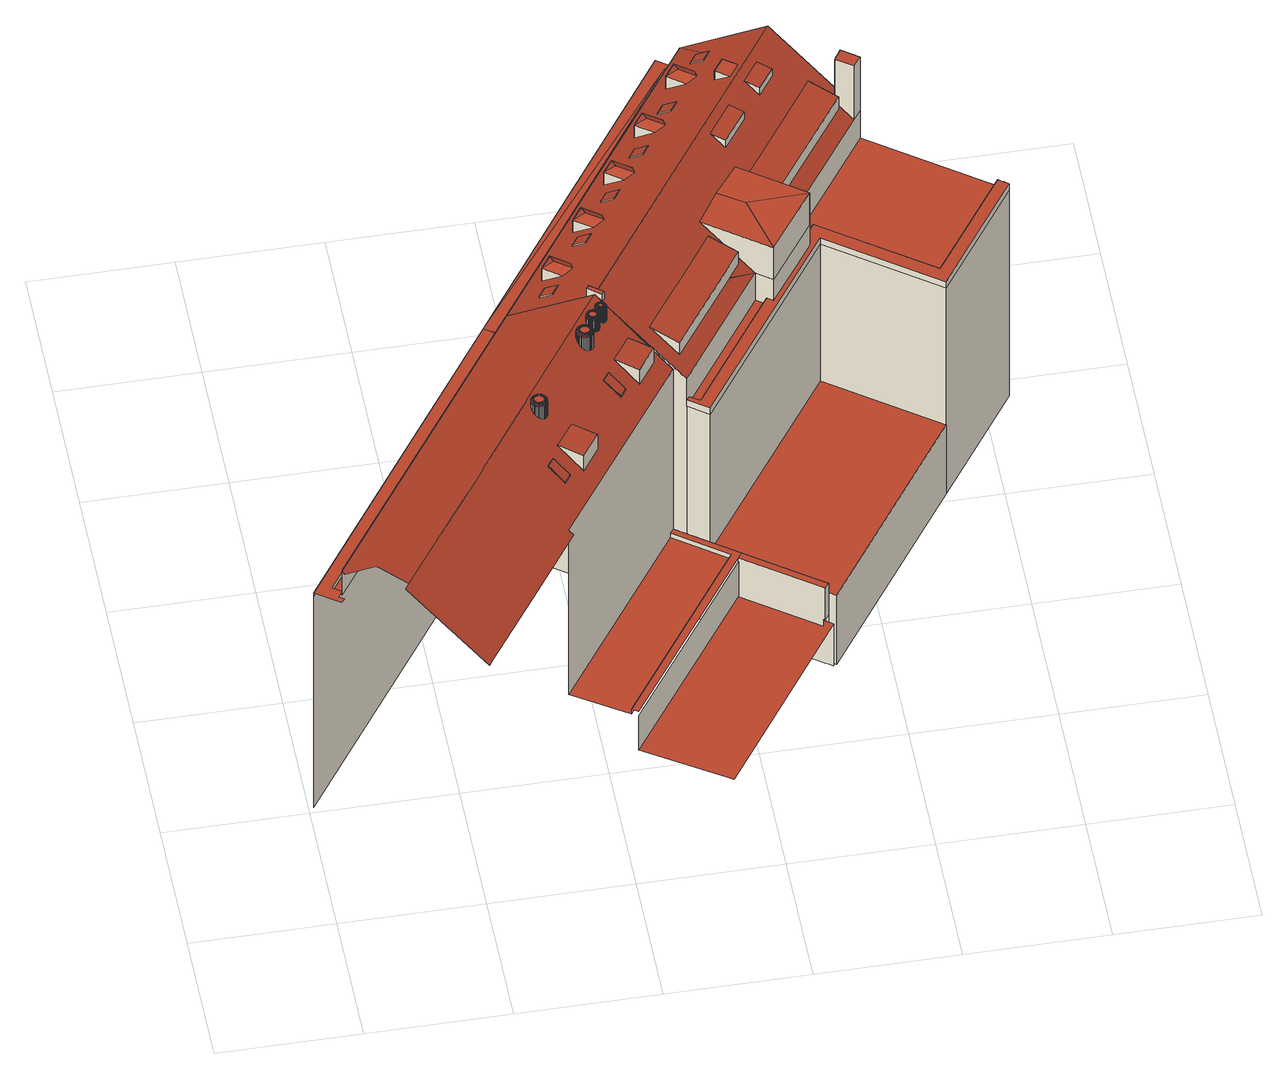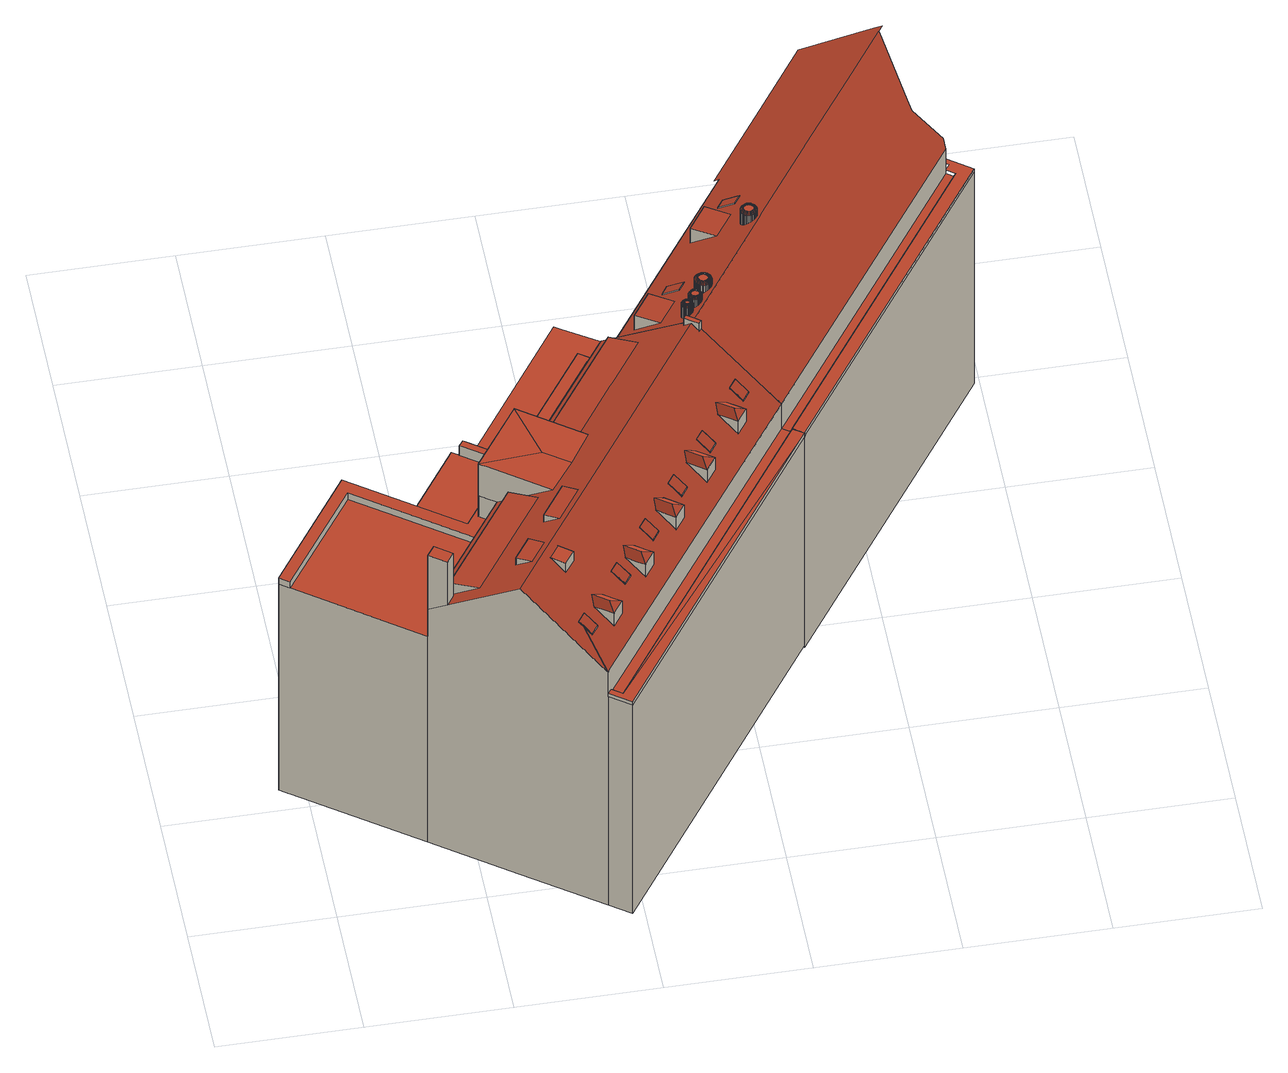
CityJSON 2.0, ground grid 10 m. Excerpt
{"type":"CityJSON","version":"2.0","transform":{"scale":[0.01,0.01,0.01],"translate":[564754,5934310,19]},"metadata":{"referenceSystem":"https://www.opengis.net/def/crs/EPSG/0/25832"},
"CityObjects":{
"building1":{"type":"Building","attributes":{"Grundfläche 2D":"816.732423","Grundhöhe NN":"19.442"},"children":["building1-1","building1-2","building1-3","building1-4","building1-5","building1-6","building1-7","building1-8","building1-9"],"geometry":[{"type":"MultiSurface","lod":"3","boundaries":[[[0,1,2,3,4,5,6,7,8]],[[9,10,11,12,13,1]],[[14,15,16,17]],[[18,19,3,2]],[[13,12,19,18]],[[9,20,21,22,23,24,25,26,27,28,29,30,31,32,33,34,11,10]],[[15,14,5,4]],[[35,36,33,32,31,30,29,28,27,26,25,24,37,38,39,40,41,42,43,44,45,46]],[[19,15,4,3]],[[15,19,12,47,48,16]],[[49,50,51,52,53,54,55]],[[56,57,45,44,55,54]],[[34,33,58]],[[58,33,36]],[[47,12,11,34,58,36,35,46,45,57,59,60,61,62]],[[63,64,65,66,57,56,67,68,69]],[[51,69,68,67,53,52]],[[70,71,72,73,74,75,76,77]],[[54,53,67,56]],[[71,70,78,60,59]],[[75,79,80,81,82,83,84,70,77,76]],[[71,59,57,66]],[[70,84,83,82,81,85,86,87,88,78]]],"semantics":{"surfaces":[{"type":"RoofSurface"},{"type":"WallSurface"}],"values":[0,1,1,1,0,0,1,0,1,1,0,1,0,0,1,0,1,1,1,1,0,1,1]}}]},
"building1-1":{"type":"BuildingInstallation","parents":["building1"],"geometry":[{"type":"MultiSurface","lod":"3","boundaries":[[[89,90,91,92,93,94]],[[95,96,94,93,92]],[[96,97,89,94]],[[97,98,90,89]],[[92,91,90,98,95]]],"semantics":{"surfaces":[{"type":"RoofSurface"},{"type":"WallSurface"}],"values":[0,1,1,1,1]}}]},
"building1-2":{"type":"BuildingInstallation","parents":["building1"],"geometry":[{"type":"MultiSurface","lod":"3","boundaries":[[[99,100,101,102,103,104,105,106,107,108,109,110,111,112,113,114,115,116,117,118,119,120,121,122,123,124,125,126,127,128,129,130,131,132,133,134,135]],[[136,137,138,139]],[[137,140,141,138]],[[142,136,139,143]],[[144,142,143,145]],[[146,144,145,147]],[[148,146,147,149]],[[150,148,149,151]],[[152,150,151,153]],[[154,152,153,155]],[[156,154,155,157,158]],[[159,156,158,160]],[[161,159,160,162]],[[163,161,162,164]],[[165,163,164,166]],[[167,165,166,168]],[[169,167,168,170]],[[169,170,171]],[[172,169,171,173]],[[174,172,173,175]],[[176,174,175,177]],[[178,176,177,179]],[[180,178,179,181]],[[182,180,181,183]],[[184,182,183,185]],[[184,185,186]],[[187,188,186,189]],[[184,186,188]],[[190,187,189,191]],[[192,190,191,193]],[[194,192,193,195]],[[196,194,195,197]],[[198,196,197,199]],[[200,198,199,201]],[[202,200,201,203]],[[204,202,203,205]],[[206,204,205,207]],[[208,206,207,209]],[[210,208,209,211]],[[140,210,211,141]],[[159,161,129,128]],[[130,129,161,163]],[[156,159,128,127]],[[126,154,156,127]],[[130,163,165,131]],[[125,152,154,126]],[[150,152,125,124]],[[148,150,124,123]],[[122,146,148,123]],[[144,146,122,121]],[[120,142,144,121]],[[136,142,120,119]],[[118,137,136,119]],[[140,137,118,117]],[[116,210,140,117]],[[208,210,116,115]],[[114,206,208,115]],[[204,206,114,113]],[[112,202,204,113]],[[200,202,112,111]],[[110,198,200,111]],[[196,198,110,109]],[[108,194,196,109]],[[192,194,108,107]],[[106,190,192,107]],[[187,190,106,105]],[[104,188,187,105]],[[184,188,104,103]],[[102,182,184,103]],[[180,182,102,101]],[[178,180,101,100]],[[99,176,178,100]],[[174,176,99,135]],[[172,174,135,134]],[[169,172,134,133]],[[132,167,169,133]],[[165,167,132,131]],[[139,138,212,213]],[[143,139,213,214]],[[145,143,214,215]],[[147,145,215,216]],[[138,141,217,212]],[[149,147,216,218]],[[151,149,218,219]],[[153,151,219,220]],[[155,153,220,221]],[[222,158,157,155,221,223]],[[160,158,222,224]],[[162,160,224,225]],[[164,162,225,226]],[[166,164,226,227]],[[168,166,227,228]],[[170,168,228,229]],[[171,170,229,230]],[[173,171,230,231]],[[175,173,231,232]],[[177,175,232,233]],[[179,177,233,234]],[[181,179,234,235]],[[183,181,235,236]],[[185,183,236,237]],[[186,185,237,238]],[[189,186,238,239]],[[191,189,239,240]],[[193,191,240,241]],[[195,193,241,242]],[[197,195,242,243]],[[199,197,243,244]],[[201,199,244,245]],[[203,201,245,246]],[[205,203,246,247]],[[207,205,247,248]],[[209,207,248,249]],[[211,209,249,250]],[[141,211,250,217]]],"semantics":{"surfaces":[{"type":"RoofSurface"},{"type":"WallSurface"}],"values":[0,0,0,0,0,0,0,0,0,0,0,0,0,0,0,0,0,0,0,0,0,0,0,0,0,0,0,0,0,0,0,0,0,0,0,0,0,0,0,0,1,1,1,1,1,1,1,1,1,1,1,1,1,1,1,1,1,1,1,1,1,1,1,1,1,1,1,1,1,1,1,1,1,1,1,1,1,1,1,1,1,1,1,1,1,1,1,1,1,1,1,1,1,1,1,1,1,1,1,1,1,1,1,1,1,1,1,1,1,1,1,1,1,1,1]}}]},
"building1-3":{"type":"BuildingInstallation","parents":["building1"],"geometry":[{"type":"MultiSurface","lod":"3","boundaries":[[[251,252,253,254]],[[252,255,253]],[[254,256,251]],[[252,251,256,255]]],"semantics":{"surfaces":[{"type":"RoofSurface"},{"type":"WallSurface"}],"values":[0,1,1,1]}}]},
"building1-4":{"type":"BuildingInstallation","parents":["building1"],"geometry":[{"type":"MultiSurface","lod":"3","boundaries":[[[257,258,259]],[[260,261,262,263,264,265,266,267,268,269,270,271,272,273,274,275,276,277,278,279,280,281,282,283,284,285,286,287,288,289,290,291,292,293,294,295,296]],[[297,298,299,300]],[[297,300,301,302]],[[298,303,304,299]],[[305,306,304,303]],[[302,301,307,308]],[[305,309,310,306]],[[309,311,312,310]],[[311,313,314,312]],[[315,316,314,313]],[[315,317,318,316]],[[317,319,320,318]],[[321,322,320,319]],[[321,323,324,322]],[[325,326,324,323]],[[325,327,328,326]],[[329,330,327]],[[330,328,327]],[[329,331,332,330]],[[333,334,332,331]],[[335,336,334,333]],[[335,337,338,336]],[[337,339,340,338]],[[341,342,340,339]],[[341,343,344,342]],[[345,346,344,343]],[[345,347,348,346]],[[347,349,350,348]],[[349,351,352,350]],[[351,353,354,352]],[[353,355,356,354]],[[355,357,358,356]],[[359,360,358,357]],[[361,362,360,359]],[[363,364,362,361]],[[365,366,364,363]],[[365,258,367,366]],[[257,368,369,367,258]],[[370,307,369,368]],[[308,307,370]],[[330,332,280,279]],[[278,328,330,279]],[[326,328,278,277]],[[334,336,282,281]],[[280,332,334,281]],[[324,326,277,276]],[[275,322,324,276]],[[320,322,275,274]],[[273,318,320,274]],[[272,316,318,273]],[[314,316,272,271]],[[312,314,271,270]],[[310,312,270,269]],[[268,306,310,269]],[[304,306,268,267]],[[266,299,304,267]],[[300,299,266,265]],[[264,301,300,265]],[[307,301,264,263]],[[369,307,263,262]],[[261,367,369,262]],[[366,367,261,260]],[[296,364,366,260]],[[362,364,296,295]],[[294,360,362,295]],[[358,360,294,293]],[[356,358,293,292]],[[291,354,356,292]],[[290,352,354,291]],[[350,352,290,289]],[[348,350,289,288]],[[287,346,348,288]],[[286,344,346,287]],[[342,344,286,285]],[[340,342,285,284]],[[283,338,340,284]],[[336,338,283,282]],[[371,372,298,297]],[[372,373,303,298]],[[373,374,305,303]],[[375,376,302,308]],[[376,371,297,302]],[[374,377,309,305]],[[377,378,311,309]],[[378,379,313,311]],[[379,380,315,313]],[[317,315,380,381]],[[381,382,319,317]],[[382,383,321,319]],[[383,384,323,321]],[[384,385,325,323]],[[385,386,327,325]],[[386,387,329,327]],[[387,388,331,329]],[[388,389,333,331]],[[389,390,335,333]],[[390,391,337,335]],[[391,392,339,337]],[[392,393,341,339]],[[393,394,343,341]],[[394,395,345,343]],[[395,396,347,345]],[[396,397,349,347]],[[397,398,351,349]],[[398,399,353,351]],[[399,400,355,353]],[[400,401,357,355]],[[401,402,359,357]],[[361,359,402,403]],[[403,404,363,361]],[[365,363,404,405]],[[405,406,258,365]],[[406,407,259,258]],[[407,408,409,368,257,259]],[[409,410,370,368]],[[410,375,308,370]]],"semantics":{"surfaces":[{"type":"RoofSurface"},{"type":"WallSurface"}],"values":[0,0,0,0,0,0,0,0,0,0,0,0,0,0,0,0,0,0,0,0,0,0,0,0,0,0,0,0,0,0,0,0,0,0,0,0,0,0,0,0,0,1,1,1,1,1,1,1,1,1,1,1,1,1,1,1,1,1,1,1,1,1,1,1,1,1,1,1,1,1,1,1,1,1,1,1,1,1,1,1,1,1,1,1,1,1,1,1,1,1,1,1,1,1,1,1,1,1,1,1,1,1,1,1,1,1,1,1,1,1,1,1,1,1,1,1,1]}}]},
"building1-5":{"type":"BuildingInstallation","parents":["building1"],"geometry":[{"type":"MultiSurface","lod":"3","boundaries":[[[411,412,413,414]],[[414,413,415,416]],[[416,417,411,414]],[[412,411,417,418]],[[418,415,413,412]]],"semantics":{"surfaces":[{"type":"RoofSurface"},{"type":"WallSurface"}],"values":[0,1,1,1,1]}}]},
"building1-6":{"type":"BuildingInstallation","parents":["building1"],"geometry":[{"type":"MultiSurface","lod":"3","boundaries":[[[419,420,421,422,423,424,425,426,427,428,429,430,431,432,433,434,435,436,437,438,439,440,441,442,443,444,445,446,447,448,449,450,451,452,453,454,455,456,457,458,459,460,461]],[[462,463,464]],[[462,465,466,467]],[[467,463,462]],[[465,468,469,466]],[[470,471,469,468]],[[472,464,463,473,474]],[[470,475,476,471]],[[475,477,478,476]],[[479,480,478,477]],[[481,482,480,479]],[[483,484,482,481]],[[485,486,484,483]],[[485,487,488,486]],[[487,489,490,488]],[[489,491,492,490]],[[491,493,494,492]],[[495,496,494,493]],[[497,496,495]],[[497,498,499,496]],[[500,501,502,503,498]],[[503,499,498]],[[501,504,505,506,502]],[[507,508,509,506,505]],[[508,510,511,512,509]],[[510,513,514,511]],[[515,516,517,513]],[[517,518,513]],[[518,514,513]],[[515,519,520,516]],[[519,521,522,523,520]],[[521,524,525,526,522]],[[524,527,528,529,525]],[[527,530,531,532,528]],[[530,533,534,535,531]],[[536,537,534,533]],[[536,538,539,537]],[[538,540,541,539]],[[542,543,541,540]],[[544,543,542]],[[544,545,546,543]],[[547,548,546,545]],[[547,549,550,551,548]],[[552,551,550]],[[552,474,473,551]],[[496,452,451,494]],[[496,499,453,452]],[[494,451,450,492]],[[506,456,455,502]],[[502,455,454,503]],[[503,454,453,499]],[[450,449,490,492]],[[449,448,488,490]],[[488,448,447,486]],[[447,446,484,486]],[[446,445,482,484]],[[482,445,444,480]],[[444,443,478,480]],[[478,443,442,476]],[[442,441,471,476]],[[471,441,440,469]],[[440,439,466,469]],[[466,439,438,467]],[[438,437,463,467]],[[463,437,436,473]],[[436,435,551,473]],[[551,435,434,548]],[[434,433,546,548]],[[546,433,432,543]],[[432,431,541,543]],[[541,431,430,539]],[[539,430,429,537]],[[429,428,534,537]],[[531,535,534,428,427,426]],[[532,531,426,425,528]],[[525,529,528,425,424,423]],[[526,525,423,422,522]],[[523,522,422,421,520]],[[520,421,420,516]],[[516,420,419,517]],[[419,461,518,517]],[[518,461,460,514]],[[460,459,511,514]],[[509,512,511,459,458,457]],[[509,457,456,506]],[[553,554,462,464]],[[554,555,465,462]],[[555,556,468,465]],[[556,557,470,468]],[[558,553,464,472,474]],[[557,559,475,470]],[[559,560,477,475]],[[479,477,560,561]],[[561,562,481,479]],[[562,563,483,481]],[[563,564,485,483]],[[564,565,487,485]],[[565,566,489,487]],[[566,567,491,489]],[[493,491,567,568]],[[568,569,495,493]],[[569,570,497,495]],[[570,571,498,497]],[[571,572,573,501,500,498]],[[573,574,575,505,504,501]],[[575,576,577,508,507,505]],[[577,578,510,508]],[[578,579,513,510]],[[579,580,515,513]],[[580,581,519,515]],[[581,582,521,519]],[[582,583,524,521]],[[583,584,527,524]],[[584,585,530,527]],[[585,586,533,530]],[[586,587,536,533]],[[587,588,538,536]],[[540,538,588,589]],[[589,590,542,540]],[[590,591,544,542]],[[591,592,545,544]],[[592,593,547,545]],[[593,594,595,550,549,547]],[[595,596,552,550]],[[596,558,474,552]]],"semantics":{"surfaces":[{"type":"RoofSurface"},{"type":"WallSurface"}],"values":[0,0,0,0,0,0,0,0,0,0,0,0,0,0,0,0,0,0,0,0,0,0,0,0,0,0,0,0,0,0,0,0,0,0,0,0,0,0,0,0,0,0,0,0,0,1,1,1,1,1,1,1,1,1,1,1,1,1,1,1,1,1,1,1,1,1,1,1,1,1,1,1,1,1,1,1,1,1,1,1,1,1,1,1,1,1,1,1,1,1,1,1,1,1,1,1,1,1,1,1,1,1,1,1,1,1,1,1,1,1,1,1,1,1,1,1,1,1,1,1,1,1,1,1,1]}}]},
"building1-7":{"type":"BuildingInstallation","parents":["building1"],"geometry":[{"type":"MultiSurface","lod":"3","boundaries":[[[597,598,599,600,601,602,603,604,605,606,607,608,609,610,611,612,613,614,615,616,617,618,619,620,621,622,623,624,625,626,627,628,629,630,631,632,633,634,635,636,637,638,639,640,641,642,643,644,645]],[[646,647,648,649,650]],[[651,650,649,652]],[[647,653,654,648]],[[655,654,653]],[[656,657,654,655]],[[658,657,656]],[[659,657,658]],[[659,660,661,657]],[[651,652,662]],[[663,664,665,661,660]],[[666,667,665,664]],[[668,667,666]],[[669,670,671,667,668]],[[672,673,671,670]],[[674,673,672]],[[675,676,677,673,674]],[[678,679,680,677,676]],[[681,682,683,680,679]],[[684,685,686,683,682]],[[687,688,689,686,685]],[[690,691,689,688]],[[692,693,694,691,690]],[[693,695,696,697,694]],[[698,697,696]],[[698,699,700,697]],[[701,700,699]],[[701,702,703,700]],[[704,705,706,703,702]],[[707,706,705]],[[707,708,709,710]],[[710,706,707]],[[711,712,709,708]],[[713,712,711]],[[714,712,713]],[[714,715,716,717]],[[717,712,714]],[[718,716,715]],[[718,719,720,721]],[[721,716,718]],[[722,720,719]],[[722,723,724,720]],[[725,726,724,723]],[[727,726,725]],[[728,729,730,726,727]],[[731,730,729]],[[732,733,731]],[[733,734,731]],[[734,730,731]],[[735,733,732]],[[735,736,737,738]],[[738,733,735]],[[739,737,736]],[[740,741,739]],[[741,742,739]],[[742,737,739]],[[743,741,740]],[[744,745,743]],[[745,746,743]],[[746,741,743]],[[747,745,744]],[[748,749,747]],[[749,750,747]],[[750,745,747]],[[751,749,748]],[[752,753,751]],[[753,754,751]],[[754,749,751]],[[755,756,753,752]],[[757,758,755]],[[758,756,755]],[[759,760,758,757]],[[761,762,759]],[[762,760,759]],[[763,762,761]],[[764,765,763]],[[765,766,763]],[[766,762,763]],[[767,765,764]],[[767,662,652,765]],[[640,639,694,697]],[[694,639,638,691]],[[691,638,637,689]],[[642,641,700,703]],[[700,641,640,697]],[[689,637,636,686]],[[686,636,635,683]],[[683,635,634,680]],[[634,633,677,680]],[[633,632,673,677]],[[632,631,671,673]],[[631,630,667,671]],[[667,630,629,665]],[[629,628,661,665]],[[661,628,627,657]],[[627,626,654,657]],[[626,625,648,654]],[[648,625,624,649]],[[649,624,623,652]],[[623,622,765,652]],[[765,622,621,766]],[[621,620,762,766]],[[762,620,619,760]],[[619,618,758,760]],[[758,618,617,756]],[[617,616,753,756]],[[615,614,749,754]],[[753,616,615,754]],[[749,614,613,750]],[[613,612,745,750]],[[745,612,611,746]],[[611,610,741,746]],[[741,610,609,742]],[[609,608,737,742]],[[737,608,607,738]],[[607,606,733,738]],[[733,606,605,734]],[[605,604,730,734]],[[730,604,603,726]],[[726,603,602,724]],[[602,601,720,724]],[[720,601,600,721]],[[600,599,716,721]],[[716,599,598,717]],[[598,597,712,717]],[[712,597,645,709]],[[709,645,644,710]],[[644,643,706,710]],[[706,643,642,703]],[[768,769,770,647,646,650]],[[770,771,653,647]],[[771,772,655,653]],[[656,655,772,773]],[[773,774,658,656]],[[774,775,659,658]],[[775,776,660,659]],[[777,778,651,662]],[[778,768,650,651]],[[660,776,779,664,663]],[[666,664,779,780]],[[780,781,668,666]],[[781,782,669,668]],[[782,783,670,669]],[[783,784,672,670]],[[784,785,674,672]],[[785,786,787,676,675,674]],[[787,788,789,679,678,676]],[[679,789,790,682,681]],[[682,790,791,685,684]],[[791,792,793,688,687,685]],[[793,794,690,688]],[[794,795,692,690]],[[693,692,795,796]],[[796,797,695,693]],[[797,798,696,695]],[[798,799,698,696]],[[799,800,699,698]],[[800,801,701,699]],[[801,802,702,701]],[[802,803,804,705,704,702]],[[705,804,805,708,707]],[[805,806,711,708]],[[806,807,713,711]],[[713,807,808,715,714]],[[808,809,810,719,718,715]],[[810,811,722,719]],[[811,812,723,722]],[[812,813,725,723]],[[813,814,727,725]],[[814,815,728,727]],[[815,816,729,728]],[[816,817,731,729]],[[817,818,732,731]],[[818,819,820,736,735,732]],[[820,821,739,736]],[[821,822,740,739]],[[740,822,823,744,743]],[[823,824,747,744]],[[824,825,748,747]],[[748,825,826,752,751]],[[826,827,828,757,755,752]],[[757,828,829,761,759]],[[829,830,763,761]],[[830,831,764,763]],[[831,832,767,764]],[[832,777,662,767]]],"semantics":{"surfaces":[{"type":"RoofSurface"},{"type":"WallSurface"}],"values":[0,0,0,0,0,0,0,0,0,0,0,0,0,0,0,0,0,0,0,0,0,0,0,0,0,0,0,0,0,0,0,0,0,0,0,0,0,0,0,0,0,0,0,0,0,0,0,0,0,0,0,0,0,0,0,0,0,0,0,0,0,0,0,0,0,0,0,0,0,0,0,0,0,0,0,0,0,0,0,0,1,1,1,1,1,1,1,1,1,1,1,1,1,1,1,1,1,1,1,1,1,1,1,1,1,1,1,1,1,1,1,1,1,1,1,1,1,1,1,1,1,1,1,1,1,1,1,1,1,1,1,1,1,1,1,1,1,1,1,1,1,1,1,1,1,1,1,1,1,1,1,1,1,1,1,1,1,1,1,1,1,1,1,1,1,1,1,1,1,1,1,1,1,1,1,1,1,1,1,1,1,1,1,1,1,1]}}]},
"building1-8":{"type":"BuildingInstallation","parents":["building1"],"geometry":[{"type":"MultiSurface","lod":"3","boundaries":[[[833,834,835,836]],[[837,835,834]],[[838,833,836]],[[834,833,838,837]]],"semantics":{"surfaces":[{"type":"RoofSurface"},{"type":"WallSurface"}],"values":[0,1,1,1]}}]},
"building1-9":{"type":"BuildingInstallation","parents":["building1"],"geometry":[{"type":"MultiSurface","lod":"3","boundaries":[[[839,66,65,840,841,842,843]],[[73,72,71,70,77,76]],[[76,844,845,846,841,840,65,73]],[[846,847,842,841]],[[842,847,82,83,84,70,71,66,839,843]]],"semantics":{"surfaces":[{"type":"RoofSurface"},{"type":"WallSurface"}],"values":[0,1,1,1,1]}}]},
"building2":{"type":"Building","attributes":{"Grundfläche 2D":"683.071531","Grundhöhe NN":"19.688"},"children":["building2-1","building2-2","building2-3","building2-4","building2-5","building2-6","building2-7","building2-8","building2-9","building2-10","building2-11","building2-12","building2-13","building2-14","building2-15","building2-16"],"geometry":[{"type":"Solid","lod":"3","boundaries":[[[[848,849,850,851,852,853,854]],[[855,856,851,850]],[[857,852,851,856]],[[858,859,860,861,862,863]],[[864,865,866,867,868,869,870,871,872,873,874,875]],[[876,877,878,879,880,881,882,883,884,885,886,887,888,889,890,891,892,893,894,895]],[[896,897,898,4]],[[4,898,899,900,901]],[[902,903,904,905,906,907,11,34,58],[908,909,908,906]],[[910,911,912]],[[913,914,915,916,905,904,903,902,58,917,918,919,920,921,922,923,911,855,850,849],[859,858,863,862,924,925],[910,926,867,866,865,864,875,874,873,927,928,912,911]],[[929,930,931,932]],[[933,934,935,936,937,938]],[[12,939,940,19]],[[941,942,943,944,945,946,947,948]],[[949,950,951,952,913,849,848,854,853,852]],[[911,953,856,855]],[[953,954,949,852,857,856]],[[861,860,925,924]],[[924,862,861]],[[860,859,925]],[[912,928,927,872,871,870,869,868,926,910]],[[873,872,927]],[[926,868,867]],[[955,956,891,890]],[[956,957,892,891]],[[957,958,893,892]],[[958,959,894,893]],[[959,960,961,962,936,878,877,876,895,894]],[[879,878,936,935]],[[880,879,935,934]],[[881,880,934,933]],[[888,887,932,931]],[[931,930,889,888]],[[4,15,19,897,896]],[[898,897,19,940]],[[940,939,899,898]],[[963,964,901,900]],[[964,15,4,901]],[[965,966,967,968,943,942,941,948,947,946,969,970]],[[944,943,968,971]],[[972,955,890,922,921,920,919,918,917,58,34,11,12,973,974,975]],[[930,929,911,923,922,890,889]],[[887,886,953,911,929,932]],[[884,949,954,953,886,885]],[[881,933,938,913,952,951,950,949,884,883,882]],[[914,913,938,937,915]],[[963,900,906,905,916,915,937,976,977,978]],[[907,906,900,899,939,12,11]],[[955,972,969,946,956]],[[956,946,945,957]],[[957,945,944,958]],[[958,944,971,979,959]],[[980,981,982,976,937,936,962,961,960,959,979,983]],[[973,12,19,15,984,985]],[[964,963,978,986]],[[15,964,986,984]],[[980,983,979,971,968,967,966,965,970,969,972,975,974,973,985,984,986,978,977,976,982,981]]]],"semantics":{"surfaces":[{"type":"RoofSurface"},{"type":"WallSurface"},{"type":"GroundSurface"}],"values":[[0,0,0,0,0,0,0,0,0,0,0,0,0,0,0,1,1,1,1,1,1,1,1,1,1,1,1,1,1,1,1,1,1,1,1,1,1,1,1,1,1,1,1,1,1,1,1,1,1,1,1,1,1,1,1,1,1,2]]}}]},
"building2-1":{"type":"BuildingInstallation","parents":["building2"],"geometry":[{"type":"MultiSurface","lod":"3","boundaries":[[[987,988,989]],[[988,987,990,991,992,993]],[[994,989,988,993,995,996]],[[997,991,990,987]],[[996,998,989,994]],[[998,997,987,989]]],"semantics":{"surfaces":[{"type":"RoofSurface"},{"type":"WallSurface"}],"values":[0,0,0,1,1,1]}}]},
"building2-2":{"type":"BuildingInstallation","parents":["building2"],"geometry":[{"type":"MultiSurface","lod":"3","boundaries":[[[999,1000,1001,1002]],[[1002,1001,1003,1004]],[[999,1002,1004,1005]],[[1000,999,1005,1006]],[[1001,1000,1006,1003]]],"semantics":{"surfaces":[{"type":"RoofSurface"},{"type":"WallSurface"}],"values":[0,1,1,1,1]}}]},
"building2-3":{"type":"BuildingInstallation","parents":["building2"],"geometry":[{"type":"MultiSurface","lod":"3","boundaries":[[[1007,1008,1009,1010,1011,1012]],[[1007,1013,908,1008]],[[1009,1008,908,1014]],[[1010,1009,1014,1015]],[[1011,1010,1015,1016]],[[1007,1012,1011,1016,909,1013]]],"semantics":{"surfaces":[{"type":"RoofSurface"},{"type":"WallSurface"}],"values":[0,1,1,1,1,1]}}]},
"building2-4":{"type":"BuildingInstallation","parents":["building2"],"geometry":[{"type":"MultiSurface","lod":"3","boundaries":[[[1017,1018,1019,1020]],[[1020,1019,1021,1022]],[[1017,1020,1022,1023]],[[1018,1017,1023,1024]],[[1019,1018,1024,1021]]],"semantics":{"surfaces":[{"type":"RoofSurface"},{"type":"WallSurface"}],"values":[0,1,1,1,1]}}]},
"building2-5":{"type":"BuildingInstallation","parents":["building2"],"geometry":[{"type":"MultiSurface","lod":"3","boundaries":[[[1025,1026,1027,1028,1029]],[[1029,1028,1030]],[[1030,1028,1027,1031,1032,1033,1034]],[[1025,1029,1035]],[[1033,1036,1030,1034]],[[1036,1035,1029,1030]]],"semantics":{"surfaces":[{"type":"RoofSurface"},{"type":"WallSurface"}],"values":[0,0,0,1,1,1]}}]},
"building2-6":{"type":"BuildingInstallation","parents":["building2"],"geometry":[{"type":"MultiSurface","lod":"3","boundaries":[[[1037,1038,1039,1040,1041,1042]],[[1043,1044,1045,1042,1041,1040]],[[1045,1046,1037,1042]],[[1046,1047,1039,1038,1037]],[[1047,1043,1040,1039]]],"semantics":{"surfaces":[{"type":"RoofSurface"},{"type":"WallSurface"}],"values":[0,1,1,1,1]}}]},
"building2-7":{"type":"BuildingInstallation","parents":["building2"],"geometry":[{"type":"MultiSurface","lod":"3","boundaries":[[[1048,1049,1050,1051,1052]],[[1052,1051,1053]],[[1054,1053,1051,1050,1055,1056]],[[1048,1052,1057]],[[1056,1058,1053,1054]],[[1058,1057,1052,1053]]],"semantics":{"surfaces":[{"type":"RoofSurface"},{"type":"WallSurface"}],"values":[0,0,0,1,1,1]}}]},
"building2-8":{"type":"BuildingInstallation","parents":["building2"],"geometry":[{"type":"MultiSurface","lod":"3","boundaries":[[[1059,1060,1061,1062,1063]],[[917,1061,1060,34,58]],[[917,1064,1062,1061]],[[1062,1064,1065,902,1066,1059,1063]],[[1066,34,1060,1059]]],"semantics":{"surfaces":[{"type":"RoofSurface"},{"type":"WallSurface"}],"values":[0,1,1,1,1]}}]},
"building2-9":{"type":"BuildingInstallation","parents":["building2"],"geometry":[{"type":"MultiSurface","lod":"3","boundaries":[[[1067,1068,1069,1070]],[[1068,1067,1071,1072]],[[1068,1072,1069]],[[1070,1071,1067]]],"semantics":{"surfaces":[{"type":"RoofSurface"},{"type":"WallSurface"}],"values":[0,1,1,1]}}]},
"building2-10":{"type":"BuildingInstallation","parents":["building2"],"geometry":[{"type":"MultiSurface","lod":"3","boundaries":[[[1073,1074,1075,1076,1077,1078]],[[1073,1078,1079]],[[1080,1081,1082,1083,1079,1078,1077]],[[1073,1084,1075,1074]],[[1085,1086,1079,1083,1082,1081,1087]],[[1086,1084,1073,1079]]],"semantics":{"surfaces":[{"type":"RoofSurface"},{"type":"WallSurface"}],"values":[0,0,0,1,1,1]}}]},
"building2-11":{"type":"BuildingInstallation","parents":["building2"],"geometry":[{"type":"MultiSurface","lod":"3","boundaries":[[[1088,1089,1090,1091]],[[1091,1090,1092,1093]],[[1088,1091,1093,1094]],[[1089,1088,1094,1095]],[[1090,1089,1095,1092]]],"semantics":{"surfaces":[{"type":"RoofSurface"},{"type":"WallSurface"}],"values":[0,1,1,1,1]}}]},
"building2-12":{"type":"BuildingInstallation","parents":["building2"],"geometry":[{"type":"MultiSurface","lod":"3","boundaries":[[[1096,1097,1098,1099]],[[1099,1098,915,916]],[[1096,1099,916,1100]],[[1097,1096,1100,914]],[[1098,1097,914,915]]],"semantics":{"surfaces":[{"type":"RoofSurface"},{"type":"WallSurface"}],"values":[0,1,1,1,1]}}]},
"building2-13":{"type":"BuildingInstallation","parents":["building2"],"geometry":[{"type":"MultiSurface","lod":"3","boundaries":[[[1101,1102,1103,1104]],[[1102,1101,1105,1106]],[[1106,1103,1102]],[[1101,1104,1105]]],"semantics":{"surfaces":[{"type":"RoofSurface"},{"type":"WallSurface"}],"values":[0,1,1,1]}}]},
"building2-14":{"type":"BuildingInstallation","parents":["building2"],"geometry":[{"type":"MultiSurface","lod":"3","boundaries":[[[1107,1108,1109,1110]],[[1110,1109,1111,1112]],[[1107,1110,1112,1113]],[[1108,1107,1113,1114]],[[1109,1108,1114,1111]]],"semantics":{"surfaces":[{"type":"RoofSurface"},{"type":"WallSurface"}],"values":[0,1,1,1,1]}}]},
"building2-15":{"type":"BuildingInstallation","parents":["building2"],"geometry":[{"type":"MultiSurface","lod":"3","boundaries":[[[1115,1116,1117,1118]],[[1116,1115,1119,1120]],[[1117,1116,1120]],[[1115,1118,1119]]],"semantics":{"surfaces":[{"type":"RoofSurface"},{"type":"WallSurface"}],"values":[0,1,1,1]}}]},
"building2-16":{"type":"BuildingInstallation","parents":["building2"],"geometry":[{"type":"MultiSurface","lod":"3","boundaries":[[[1121,1122,1123]],[[1122,1121,1124,1125,1126,1127]],[[1128,1123,1122,1127,1129,1130]],[[1131,1125,1124,1121]],[[1128,1130,1132,1123]],[[1132,1131,1121,1123]]],"semantics":{"surfaces":[{"type":"RoofSurface"},{"type":"WallSurface"}],"values":[0,0,0,1,1,1]}}]}
},
"vertices":[
[188,982,2128],[219,1026,2128],[161,1068,2128],[1620,3118,2128],[1546,3171,2128],[34,1046,2128],[200,928,2128],[223,959,2128],[190,981,2128],[219,1026,2330],[234,1047,2330],[1684,3072,2330],[1684,3072,2094],[219,1026,2094],[34,1046,2094],[1546,3171,2094],[1546,3171,44],[34,1046,44],[161,1068,2094],[1620,3118,2094],[224,959,2364],[414,835,2540],[432,774,2580],[548,375,2838],[549,372,2840],[551,374,2840],[827,761,2840],[1199,1280,2840],[1221,1311,2840],[1278,1392,2840],[1588,1828,2840],[1619,1872,2840],[2168,2644,2840],[2206,2698,2840],[2158,2733,2793],[2260,2660,2786],[2252,2666,2794],[519,330,2840],[518,328,2840],[566,297,2794],[1020,1,2353],[1053,47,2353],[1401,534,2351],[1772,1052,2350],[1742,1071,2379],[2670,2367,2376],[2296,2634,2751],[1684,3072,44],[1620,3118,44],[1772,1052,784],[2118,829,784],[2119,832,784],[3002,2067,784],[3008,2076,784],[2647,2335,784],[1742,1071,784],[2647,2335,829],[2670,2367,829],[2207,2698,2840],[2670,2367,784],[2670,2367,44],[2260,2660,44],[2252,2666,44],[2118,829,829],[2161,801,829],[3047,2035,829],[3076,2075,829],[3008,2076,829],[3002,2067,829],[2119,832,829],[3076,2075,454],[3076,2075,784],[3054,2044,784],[3047,2035,784],[2161,801,784],[2161,801,454],[3047,2035,454],[3054,2044,454],[3076,2075,44],[2688,463,454],[2732,434,454],[3621,1685,454],[3591,1707,454],[3578,1716,454],[3575,1718,454],[3621,1685,44],[3591,1707,44],[3578,1716,44],[3575,1718,44],
[1817,1438,2513],[1716,1510,2615],[1682,1463,2615],[1672,1449,2615],[1686,1440,2602],[1773,1377,2513],[1672,1449,2605],[1773,1377,2503],[1817,1438,2503],[1716,1510,2605],
[1664,1773,2868],[1670,1771,2868],[1677,1771,2868],[1683,1771,2868],[1690,1773,2868],[1695,1776,2868],[1701,1780,2868],[1705,1784,2868],[1709,1790,2868],[1712,1796,2868],[1714,1802,2868],[1714,1808,2868],[1714,1815,2868],[1712,1821,2868],[1710,1827,2868],[1706,1832,2868],[1702,1837,2868],[1697,1841,2868],[1691,1844,2868],[1685,1846,2868],[1678,1847,2868],[1672,1847,2868],[1665,1846,2868],[1659,1843,2868],[1654,1840,2868],[1649,1836,2868],[1645,1831,2868],[1641,1825,2868],[1639,1819,2868],[1638,1813,2868],[1638,1806,2868],[1639,1800,2868],[1641,1794,2868],[1644,1788,2868],[1648,1783,2868],[1653,1779,2868],[1658,1775,2868],[1678,1847,2887],[1685,1846,2887],[1689,1863,2864],[1679,1864,2864],[1691,1844,2887],[1698,1860,2864],[1672,1847,2887],[1670,1864,2864],[1665,1846,2887],[1661,1862,2864],[1659,1843,2887],[1652,1859,2864],[1654,1840,2887],[1644,1854,2864],[1649,1836,2887],[1636,1848,2864],[1645,1831,2887],[1631,1841,2864],[1641,1825,2887],[1626,1833,2864],[1639,1819,2887],[1625,1832,2864],[1622,1824,2864],[1638,1813,2887],[1621,1815,2864],[1638,1806,2887],[1620,1805,2864],[1639,1800,2887],[1622,1796,2864],[1641,1794,2887],[1625,1787,2864],[1644,1788,2887],[1629,1779,2864],[1648,1783,2887],[1634,1772,2864],[1635,1771,2864],[1653,1779,2887],[1642,1765,2864],[1658,1775,2887],[1650,1760,2864],[1664,1773,2887],[1659,1756,2864],[1670,1771,2887],[1668,1754,2864],[1677,1771,2887],[1677,1753,2864],[1683,1771,2887],[1687,1754,2864],[1690,1773,2887],[1696,1757,2864],[1704,1761,2864],[1701,1780,2887],[1695,1776,2887],[1712,1767,2864],[1705,1784,2887],[1719,1773,2864],[1709,1790,2887],[1724,1781,2864],[1712,1796,2887],[1728,1789,2864],[1714,1802,2887],[1731,1799,2864],[1714,1808,2887],[1731,1808,2864],[1714,1815,2887],[1731,1817,2864],[1712,1821,2887],[1729,1826,2864],[1710,1827,2887],[1725,1835,2864],[1706,1832,2887],[1720,1843,2864],[1702,1837,2887],[1713,1850,2864],[1697,1841,2887],[1706,1856,2864],[1689,1863,2790],[1679,1864,2797],[1670,1864,2803],[1661,1862,2808],[1652,1859,2812],[1698,1860,2782],[1644,1854,2816],[1636,1848,2817],[1631,1841,2818],[1626,1833,2817],[1622,1824,2815],[1625,1832,2817],[1621,1815,2812],[1620,1805,2808],[1622,1796,2802],[1625,1787,2796],[1629,1779,2789],[1634,1772,2783],[1635,1771,2782],[1642,1765,2774],[1650,1760,2767],[1659,1756,2759],[1668,1754,2752],[1677,1753,2745],[1687,1754,2740],[1696,1757,2735],[1704,1761,2731],[1712,1767,2729],[1719,1773,2728],[1724,1781,2728],[1728,1789,2729],[1731,1799,2731],[1731,1808,2735],[1731,1817,2740],[1729,1826,2746],[1725,1835,2752],[1720,1843,2760],[1713,1850,2767],[1706,1856,2775],
[1918,1500,2609],[2042,1674,2608],[1885,1786,2623],[1760,1613,2624],[2042,1674,2466],[1918,1500,2466],
[2118,2410,2864],[2121,2407,2864],[2121,2408,2864],[2111,2388,2868],[2107,2393,2868],[2102,2397,2868],[2096,2400,2868],[2090,2402,2868],[2084,2403,2868],[2078,2403,2868],[2071,2402,2868],[2065,2400,2868],[2060,2397,2868],[2055,2393,2868],[2051,2388,2868],[2047,2383,2868],[2045,2377,2868],[2044,2370,2868],[2043,2364,2868],[2044,2358,2868],[2046,2352,2868],[2049,2346,2868],[2053,2341,2868],[2057,2336,2868],[2062,2333,2868],[2068,2330,2868],[2074,2329,2868],[2081,2328,2868],[2087,2329,2868],[2093,2330,2868],[2099,2333,2868],[2104,2336,2868],[2109,2341,2868],[2113,2346,2868],[2116,2351,2868],[2118,2358,2868],[2118,2364,2868],[2118,2370,2868],[2117,2376,2868],[2114,2382,2868],[2086,2424,2864],[2076,2424,2864],[2078,2403,2887],[2084,2403,2887],[2090,2402,2887],[2096,2422,2864],[2066,2422,2864],[2071,2402,2887],[2057,2419,2864],[2065,2400,2887],[2096,2400,2887],[2105,2418,2864],[2048,2414,2864],[2060,2397,2887],[2041,2408,2864],[2055,2393,2887],[2034,2400,2864],[2051,2388,2887],[2029,2392,2864],[2047,2383,2887],[2025,2383,2864],[2045,2377,2887],[2023,2373,2864],[2044,2370,2887],[2023,2363,2864],[2043,2364,2887],[2024,2353,2864],[2044,2358,2887],[2027,2344,2864],[2046,2352,2887],[2031,2335,2864],[2049,2346,2887],[2037,2327,2864],[2053,2341,2887],[2044,2320,2864],[2057,2336,2887],[2052,2315,2864],[2062,2333,2887],[2061,2311,2864],[2068,2330,2887],[2071,2308,2864],[2074,2329,2887],[2081,2307,2864],[2081,2328,2887],[2091,2308,2864],[2087,2329,2887],[2100,2311,2864],[2093,2330,2887],[2109,2315,2864],[2099,2333,2887],[2117,2320,2864],[2104,2336,2887],[2124,2327,2864],[2109,2341,2887],[2130,2335,2864],[2113,2346,2887],[2135,2344,2864],[2116,2351,2887],[2138,2353,2864],[2118,2358,2887],[2139,2363,2864],[2118,2364,2887],[2139,2373,2864],[2118,2370,2887],[2136,2382,2864],[2117,2376,2887],[2133,2392,2864],[2114,2382,2887],[2128,2400,2864],[2111,2388,2887],[2107,2393,2887],[2114,2414,2864],[2102,2397,2887],[2108,2417,2864],[2086,2424,2791],[2076,2424,2797],[2066,2422,2803],[2057,2419,2808],[2105,2418,2776],[2096,2422,2783],[2048,2414,2811],[2041,2408,2813],[2034,2400,2814],[2029,2392,2814],[2025,2383,2812],[2023,2373,2809],[2023,2363,2804],[2024,2353,2799],[2027,2344,2792],[2031,2335,2785],[2037,2327,2778],[2044,2320,2770],[2052,2315,2762],[2061,2311,2754],[2071,2308,2746],[2081,2307,2739],[2091,2308,2733],[2100,2311,2728],[2109,2315,2724],[2117,2320,2721],[2124,2327,2720],[2130,2335,2719],[2135,2344,2720],[2138,2353,2723],[2139,2363,2727],[2139,2373,2732],[2136,2382,2738],[2133,2392,2744],[2128,2400,2752],[2121,2407,2759],[2121,2408,2760],[2118,2410,2763],[2114,2414,2768],[2108,2417,2773],
[2313,2130,2511],[2211,2203,2613],[2168,2141,2613],[2269,2069,2512],[2168,2141,2603],[2269,2069,2502],[2313,2130,2501],[2211,2203,2603],
[2165,2464,2868],[2168,2464,2868],[2172,2467,2868],[2177,2470,2868],[2181,2473,2868],[2182,2475,2868],[2184,2478,2868],[2186,2482,2868],[2187,2485,2868],[2188,2487,2868],[2188,2493,2868],[2188,2498,2868],[2187,2503,2868],[2185,2508,2868],[2182,2513,2868],[2179,2517,2868],[2175,2520,2868],[2170,2523,2868],[2165,2524,2868],[2160,2525,2868],[2154,2525,2868],[2149,2524,2868],[2144,2522,2868],[2139,2520,2868],[2135,2517,2868],[2132,2513,2868],[2129,2508,2868],[2127,2503,2868],[2126,2498,2868],[2126,2492,2868],[2126,2487,2868],[2128,2482,2868],[2130,2477,2868],[2133,2473,2868],[2135,2471,2868],[2139,2469,2868],[2142,2467,2868],[2147,2464,2868],[2152,2463,2868],[2155,2463,2868],[2157,2462,2868],[2160,2463,2868],[2162,2463,2868],[2161,2539,2864],[2165,2524,2887],[2168,2538,2864],[2153,2539,2864],[2154,2525,2887],[2160,2525,2887],[2146,2538,2864],[2149,2524,2887],[2138,2535,2864],[2144,2522,2887],[2173,2536,2864],[2170,2523,2887],[2176,2535,2864],[2132,2531,2864],[2139,2520,2887],[2126,2526,2864],[2135,2517,2887],[2121,2521,2864],[2132,2513,2887],[2117,2514,2864],[2129,2508,2887],[2114,2507,2864],[2127,2503,2887],[2112,2500,2864],[2126,2498,2887],[2112,2492,2864],[2126,2492,2887],[2113,2484,2864],[2126,2487,2887],[2115,2477,2864],[2128,2482,2887],[2119,2470,2864],[2130,2477,2887],[2123,2464,2864],[2133,2473,2887],[2124,2463,2864],[2129,2459,2864],[2135,2471,2887],[2134,2455,2864],[2135,2455,2864],[2142,2467,2887],[2139,2469,2887],[2140,2452,2864],[2142,2451,2864],[2147,2464,2887],[2148,2450,2864],[2149,2450,2864],[2152,2463,2887],[2157,2449,2864],[2157,2462,2887],[2155,2463,2887],[2165,2450,2864],[2160,2463,2887],[2172,2451,2864],[2168,2464,2887],[2165,2464,2887],[2162,2463,2887],[2179,2455,2864],[2172,2467,2887],[2185,2459,2864],[2177,2470,2887],[2175,2468,2887],[2191,2464,2864],[2181,2473,2887],[2179,2471,2887],[2195,2470,2864],[2184,2478,2887],[2182,2475,2887],[2199,2477,2864],[2186,2482,2887],[2185,2480,2887],[2201,2484,2864],[2188,2487,2887],[2187,2485,2887],[2202,2492,2864],[2188,2493,2887],[2202,2500,2864],[2188,2498,2887],[2200,2507,2864],[2187,2503,2887],[2197,2513,2864],[2185,2508,2887],[2197,2514,2864],[2193,2521,2864],[2182,2513,2887],[2188,2526,2864],[2179,2517,2887],[2184,2530,2864],[2182,2531,2864],[2175,2520,2887],[2181,2532,2864],[2168,2538,2790],[2161,2539,2795],[2153,2539,2800],[2146,2538,2805],[2138,2535,2808],[2176,2535,2784],[2132,2531,2811],[2126,2526,2813],[2121,2521,2813],[2117,2514,2813],[2114,2507,2811],[2112,2500,2809],[2112,2492,2806],[2113,2484,2801],[2115,2477,2796],[2119,2470,2791],[2123,2464,2785],[2124,2463,2784],[2129,2459,2779],[2134,2455,2774],[2135,2455,2773],[2140,2452,2768],[2142,2451,2766],[2148,2450,2762],[2149,2450,2761],[2157,2449,2755],[2165,2450,2751],[2172,2451,2747],[2179,2455,2744],[2185,2459,2741],[2191,2464,2740],[2195,2470,2740],[2199,2477,2741],[2201,2484,2743],[2202,2492,2746],[2202,2500,2750],[2200,2507,2754],[2197,2513,2759],[2197,2514,2760],[2193,2521,2765],[2188,2526,2771],[2184,2530,2776],[2182,2531,2778],[2181,2532,2779],
[2226,2543,2868],[2228,2543,2868],[2229,2544,2868],[2231,2545,2868],[2233,2545,2868],[2236,2547,2868],[2238,2550,2868],[2241,2553,2868],[2241,2554,2868],[2242,2556,2868],[2243,2558,2868],[2243,2559,2868],[2244,2561,2868],[2244,2563,2868],[2244,2565,2868],[2244,2567,2868],[2243,2568,2868],[2243,2570,2868],[2242,2572,2868],[2242,2573,2868],[2241,2575,2868],[2240,2576,2868],[2239,2578,2868],[2238,2579,2868],[2236,2580,2868],[2235,2582,2868],[2231,2583,2868],[2228,2585,2868],[2225,2585,2868],[2221,2585,2868],[2217,2585,2868],[2214,2584,2868],[2211,2582,2868],[2208,2580,2868],[2206,2577,2868],[2204,2574,2868],[2202,2571,2868],[2201,2567,2868],[2201,2563,2868],[2202,2560,2868],[2203,2556,2868],[2204,2553,2868],[2206,2550,2868],[2209,2548,2868],[2212,2546,2868],[2215,2544,2868],[2219,2543,2868],[2220,2543,2868],[2222,2543,2868],[2230,2602,2864],[2226,2603,2864],[2225,2585,2887],[2228,2585,2887],[2233,2602,2864],[2236,2601,2864],[2231,2583,2887],[2223,2603,2864],[2221,2585,2887],[2220,2603,2864],[2216,2602,2864],[2217,2585,2887],[2213,2602,2864],[2210,2601,2864],[2207,2600,2864],[2214,2584,2887],[2239,2599,2864],[2204,2598,2864],[2201,2597,2864],[2211,2582,2887],[2198,2595,2864],[2208,2580,2887],[2196,2592,2864],[2194,2590,2864],[2191,2588,2864],[2206,2577,2887],[2190,2585,2864],[2204,2574,2887],[2188,2582,2864],[2187,2579,2864],[2185,2576,2864],[2202,2571,2887],[2185,2573,2864],[2184,2569,2864],[2201,2567,2887],[2184,2566,2864],[2183,2563,2864],[2201,2563,2887],[2184,2559,2864],[2184,2556,2864],[2202,2560,2887],[2185,2553,2864],[2186,2550,2864],[2203,2556,2887],[2189,2544,2864],[2204,2553,2887],[2191,2541,2864],[2193,2539,2864],[2206,2550,2887],[2195,2536,2864],[2198,2534,2864],[2209,2548,2887],[2200,2532,2864],[2203,2530,2864],[2212,2546,2887],[2205,2529,2864],[2209,2527,2864],[2215,2544,2887],[2211,2527,2864],[2216,2526,2864],[2219,2543,2887],[2219,2525,2864],[2222,2525,2864],[2222,2543,2887],[2220,2543,2887],[2225,2525,2864],[2226,2543,2887],[2229,2525,2864],[2232,2526,2864],[2235,2527,2864],[2229,2544,2887],[2228,2543,2887],[2238,2528,2864],[2241,2530,2864],[2233,2545,2887],[2231,2545,2887],[2244,2532,2864],[2247,2533,2864],[2236,2547,2887],[2249,2536,2864],[2238,2550,2887],[2252,2538,2864],[2254,2541,2864],[2256,2543,2864],[2241,2553,2887],[2257,2546,2864],[2259,2549,2864],[2242,2556,2887],[2241,2554,2887],[2260,2552,2864],[2261,2555,2864],[2243,2559,2887],[2243,2558,2887],[2261,2559,2864],[2261,2562,2864],[2244,2563,2887],[2244,2561,2887],[2261,2565,2864],[2261,2569,2864],[2244,2567,2887],[2244,2565,2887],[2261,2572,2864],[2260,2575,2864],[2243,2570,2887],[2243,2568,2887],[2259,2578,2864],[2258,2581,2864],[2242,2573,2887],[2242,2572,2887],[2256,2584,2864],[2241,2575,2887],[2254,2587,2864],[2240,2576,2887],[2252,2589,2864],[2239,2578,2887],[2250,2592,2864],[2238,2579,2887],[2247,2594,2864],[2245,2596,2864],[2235,2582,2887],[2236,2580,2887],[2242,2598,2864],[2233,2602,2777],[2230,2602,2780],[2226,2603,2782],[2223,2603,2784],[2220,2603,2786],[2216,2602,2788],[2213,2602,2790],[2210,2601,2792],[2207,2600,2794],[2239,2599,2772],[2236,2601,2775],[2201,2597,2796],[2198,2595,2797],[2196,2592,2797],[2194,2590,2798],[2191,2588,2798],[2190,2585,2798],[2188,2582,2798],[2187,2579,2797],[2185,2576,2797],[2185,2573,2795],[2184,2569,2794],[2183,2563,2792],[2184,2556,2788],[2185,2553,2786],[2186,2550,2784],[2189,2544,2779],[2191,2541,2776],[2193,2539,2774],[2195,2536,2771],[2198,2534,2768],[2200,2532,2766],[2203,2530,2763],[2205,2529,2762],[2209,2527,2758],[2211,2527,2756],[2216,2526,2753],[2222,2525,2748],[2225,2525,2746],[2229,2525,2744],[2235,2527,2740],[2238,2528,2739],[2241,2530,2738],[2244,2532,2737],[2247,2533,2736],[2249,2536,2735],[2252,2538,2735],[2254,2541,2735],[2256,2543,2735],[2257,2546,2735],[2259,2549,2735],[2260,2552,2736],[2261,2555,2737],[2261,2559,2738],[2261,2562,2739],[2261,2569,2743],[2261,2572,2745],[2260,2575,2747],[2258,2581,2751],[2256,2584,2754],[2254,2587,2756],[2250,2592,2761],[2247,2594,2764],[2245,2596,2767],[2242,2598,2769],
[2416,2197,2605],[2541,2371,2604],[2386,2481,2618],[2261,2308,2620],[2541,2371,2464],[2416,2197,2464],
[3575,1718,829],[3549,1676,829],[3562,1666,829],[3591,1707,829],[3578,1716,829],[3549,1676,454],[3549,1676,522],[3562,1666,522],[3591,1707,522],
[3743,3559,2638],[3351,3840,2638],[3186,3627,2645],[3360,3507,2645],[3790,3525,2638],[3767,3542,2638],[3756,3550,2638],[3033,3396,2638],[3472,3081,2638],[3473,3084,2638],[3578,4018,2576],[3446,3834,2576],[3624,3706,2525],[4147,4435,2525],[3968,4563,2576],[3870,4426,2576],[2806,2938,2576],[2778,2900,2576],[2772,2892,2576],[2554,2588,2576],[2732,2460,2525],[3172,3074,2525],[3173,3076,2525],[3182,3089,2525],[3254,3189,2525],[3076,3317,2576],[3050,3280,2576],[3050,3279,2576],[5139,3862,2128],[5122,3875,2128],[5110,3883,2128],[4598,3168,2128],[3848,3705,2128],[3743,3559,2128],[3756,3550,2128],[3767,3542,2128],[3790,3525,2128],[3473,3084,2128],[3472,3081,2128],[3429,3112,2128],[2840,2288,2128],[2772,2337,2128],[2751,2308,2128],[2890,2209,2128],[3871,3578,2128],[4616,3045,2128],[5180,3833,2128],[5146,3858,2128],[1585,3143,2126],[1620,3118,2124],[3133,5245,2124],[3205,5194,2124],[3230,5229,2124],[3084,5333,2124],[2224,2722,2840],[3170,4046,2840],[3583,4624,2840],[3750,4857,2840],[3230,5229,2330],[3205,5194,2330],[3349,4976,2525],[3369,4946,2552],[3172,3074,2409],[3362,3160,2330],[3173,3076,2409],[3680,3604,2330],[4244,4392,2330],[4297,4465,2330],[4180,4549,2439],[2252,2666,2797],[2260,2660,2789],[2296,2634,2756],[2582,2429,2488],[2670,2367,2406],[2751,2308,2330],[2772,2337,2330],[4147,4435,2409],[3624,3706,2409],[2732,2460,2409],[3254,3189,2409],[3182,3089,2410],[3362,3160,2068],[2772,2337,2068],[2840,2288,2068],[3429,3112,2068],[3743,3559,2068],[3848,3705,2068],[4598,3168,2068],[5110,3883,2068],[4297,4465,2068],[3680,3604,2068],[3205,5194,2094],[3133,5245,2094],[3591,1707,739],[3621,1685,739],[3638,1674,739],[4616,3045,739],[3871,3578,739],[2890,2209,739],[3575,1718,739],[3578,1716,739],[3790,3525,2330],[3767,3542,2330],[3756,3550,2330],[3743,3559,2330],[3472,3081,2330],[3473,3084,2330],[2751,2308,2068],[2890,2209,2068],[3871,3578,2068],[4616,3045,2068],[5180,3833,2068],[5146,3858,2068],[5139,3862,2068],[5122,3875,2068],[3230,5229,2094],[3084,5333,2094],[3578,1716,69],[3591,1707,69],[3621,1685,69],[3638,1674,69],[2890,2209,69],[3575,1718,69],[4616,3045,69],[2751,2308,69],[1684,3072,69],[2252,2666,69],[2296,2634,69],[4297,4465,69],[3750,4857,69],[3230,5229,69],[5180,3833,69],[5139,3862,69],[5122,3875,69],[5110,3883,69],[5146,3858,69],[1546,3171,69],[1620,3118,69],[3084,5333,69],
[2778,4413,2536],[2863,4426,2574],[2850,4513,2536],[2828,4377,2536],[2901,4325,2536],[2952,4340,2562],[2974,4346,2574],[2900,4478,2536],[2974,4371,2562],[2973,4426,2536],[2778,4413,2416],[2850,4513,2416],
[1901,3067,2483],[1981,3009,2561],[2031,3078,2561],[1950,3136,2483],[2031,3078,2551],[1950,3136,2473],[1901,3067,2472],[1981,3009,2551],
[3377,4957,2562],[3349,4976,2535],[3296,5014,2483],[3247,4946,2483],[3328,4888,2562],[3369,4946,2562],[3377,4957,2552],[3296,5014,2473],[3247,4946,2473],[3328,4888,2552],
[2449,3832,2483],[2530,3775,2562],[2579,3843,2562],[2498,3901,2483],[2579,3843,2552],[2498,3901,2473],[2449,3832,2473],[2530,3775,2552],
[2355,3564,2536],[2373,3569,2546],[2428,3585,2574],[2317,3664,2574],[2232,3651,2536],[2304,3752,2536],[2428,3621,2557],[2427,3652,2542],[2427,3664,2536],[2354,3716,2536],[2232,3651,2416],[2304,3752,2416],
[2196,3479,2483],[2248,3442,2534],[2277,3422,2562],[2326,3490,2562],[2324,3492,2560],[2245,3548,2483],[2326,3490,2552],[2324,3492,2550],[2245,3548,2473],[2196,3479,2473],[2277,3422,2552],
[2628,3945,2536],[2657,3953,2551],[2701,3966,2574],[2590,4045,2574],[2506,4033,2536],[2578,4133,2536],[2628,4097,2536],[2701,3991,2562],[2700,4045,2536],[2506,4033,2416],[2578,4133,2416],
[2176,2757,2868],[2158,2733,2868],[2252,2666,2868],[2269,2689,2868],[2239,2711,2868],[2269,2689,2797],[2239,2711,2826],[2176,2757,2793],
[3305,3949,2784],[3471,4181,2784],[3377,4249,2802],[3211,4016,2802],[3305,3949,2714],[3471,4181,2714],
[1954,3263,2536],[2004,3227,2536],[2077,3175,2536],[2128,3190,2563],[2150,3196,2574],[2038,3275,2574],[2026,3363,2536],[2150,3220,2563],[2148,3275,2536],[2076,3328,2536],[2075,3328,2536],[1954,3263,2416],[2075,3328,2464],[2026,3363,2416],[2076,3328,2465],
[2956,4540,2483],[3037,4482,2562],[3086,4550,2562],[3005,4608,2483],[3086,4550,2552],[3005,4608,2473],[2956,4540,2473],[3037,4482,2552],
[4128,4475,2852],[4244,4392,2852],[4297,4465,2852],[4180,4549,2852],[4128,4475,2439],
[3608,4372,2784],[3719,4526,2784],[3624,4595,2802],[3513,4440,2802],[3608,4372,2714],[3719,4526,2713],
[2703,4186,2483],[2783,4129,2562],[2833,4197,2562],[2752,4255,2483],[2833,4197,2552],[2752,4255,2473],[2703,4186,2473],[2783,4129,2552],
[3409,4651,2803],[3340,4556,2803],[3433,4488,2806],[3501,4583,2806],[3409,4651,2715],[3340,4556,2714],
[3060,4806,2536],[3145,4819,2574],[3132,4907,2536],[3110,4771,2536],[3183,4718,2536],[3233,4733,2562],[3256,4740,2574],[3182,4871,2536],[3256,4764,2562],[3255,4819,2536],[3060,4806,2416],[3132,4907,2416]
]}
